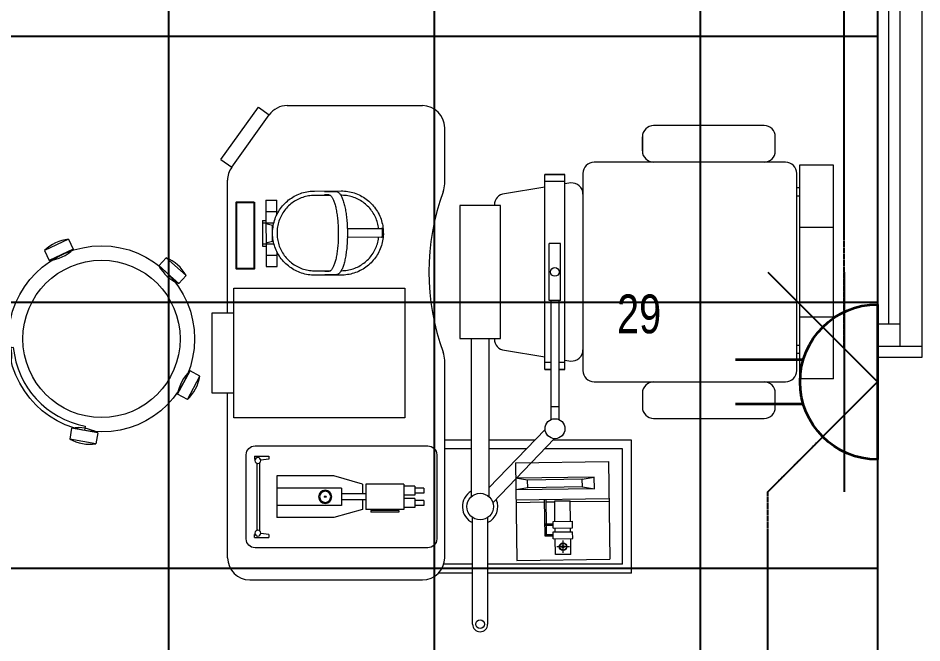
# Model space of a CAD drawing. Extents: x -12260 to 57327, y -29287 to 19916.
# Drawn here: x 12336 to 14376, y -5529 to -4119 of the extents above; entities that cross this region are included whole.
import ezdxf
from ezdxf.enums import TextEntityAlignment as Align

# ---------------------------------------------------------------- set-up
doc = ezdxf.new("R2010")
doc.units = 0
doc.header["$LTSCALE"] = 0.25
doc.linetypes.add('DASHDOT', pattern=[25.4, 12.7, -6.35, 0, -6.35])
doc.linetypes.add('HIDDEN', pattern=[9.525, 6.35, -3.175])
for name, color, linetype, lineweight in [('01-First Floor-FUR$0$72_EGR_EQP_TAG', 142, 'Continuous', 5), ('01-First Floor-FUR$0$Aluminum', 251, 'Continuous', 5), ('01-First Floor-FUR$0$LOADING', 253, 'Continuous', 5), ('01-First Floor-FUR$0$Walls', 251, 'Continuous', 5), ('E-LITE-CLNG-CNDT', 6, 'DASHDOT', 35), ('E-LITE-EXIT-NUMB', 6, 'Continuous', 25), ('E-POWR-FLOR-CNDT', 6, 'HIDDEN', 25), ('E-POWR-WALL @ 100', 4, 'Continuous', 35)]:
    doc.layers.add(name, color=color, linetype=linetype, lineweight=lineweight)
doc.layers.add('01-First Floor-FUR$0$FALSE CEILING', color=251, linetype='Continuous')
doc.styles.add('01-First Floor-FUR$0$X3G_ENTITY_257CFD', font='swisscl.ttf', dxfattribs={"height": 200})
doc.styles.add('DC_SIMPLEX', font='SIMPLEX.shx', dxfattribs={"width": 0.7})

# ---------------------------------------------------------------- blocks, each defined once
blk = doc.blocks.new('01-First Floor-FUR$0$ME12326-P')
for p, q in [((0, 0.22), (0, 0)), ((0, 0.22), (0.21, 0.22)), ((0.21, 0.22), (0.21, 0)), ((0.027, 0.1807), (0, 0.1852)), ((0.1775, 0.1852), (0, 0.1852)), ((0.1505, 0.1807), (0.1775, 0.1852)), ((0.1775, 0.159), (0.1775, 0.1852)), ((0.027, 0.1635), (0, 0.159)), ((0.1505, 0.1807), (0.027, 0.1807)), ((0.027, 0.1635), (0.027, 0.1807)), ((0.1505, 0.1635), (0.027, 0.1635)), ((0.1505, 0.1635), (0.1505, 0.1807)), ((0.1505, 0.1635), (0.1775, 0.159)), ((0.1775, 0.159), (0, 0.159)), ((0.21, 0.1355), (0, 0.1355)), ((0.0648, 0.1301), (0, 0.1301)), ((0.0648, 0.0536), (0.0648, 0.1355)), ((0.0679, 0.0806), (0.0679, 0.1355)), ((0.0875, 0.1301), (0.0679, 0.1301)), ((0.0875, 0.0867), (0.0875, 0.1327)), ((0.0875, 0.1327), (0.1225, 0.1327)), ((0.1225, 0.0867), (0.1225, 0.1327)), ((0.21, 0.1301), (0.1225, 0.1301)), ((0.0831, 0.0715), (0.0831, 0.0867)), ((0.0831, 0.0867), (0.1269, 0.0867)), ((0.1269, 0.0715), (0.1269, 0.0867)), ((0.0831, 0.0806), (0.0648, 0.0806)), ((0.0831, 0.0776), (0.0648, 0.0776)), ((0.0679, 0.0567), (0.0679, 0.0776)), ((0.0831, 0.0715), (0.1269, 0.0715)), ((0.0831, 0.0476), (0.0831, 0.0628)), ((0.0831, 0.0628), (0.1269, 0.0628)), ((0.0875, 0.0628), (0.0875, 0.0715)), ((0.1225, 0.0628), (0.1225, 0.0715)), ((0.1269, 0.0476), (0.1269, 0.0628)), ((0.0831, 0.0567), (0.0648, 0.0567)), ((0.0831, 0.0536), (0.0648, 0.0536)), ((0.0831, 0.0476), (0.1269, 0.0476)), ((0.0875, 0.0116), (0.0875, 0.0476)), ((0.105, 0.0152), (0.105, 0.0435)), ((0.1225, 0.0116), (0.1225, 0.0476)), ((0.1192, 0.0291), (0.0908, 0.0291)), ((0, 0), (0.21, 0)), ((0.1225, 0.0116), (0.0875, 0.0116))]:
    blk.add_line(p, q)
for radius in [0.00847, 0.00758, 0.00267]:
    blk.add_circle((0.105, 0.0293), radius)
blk = doc.blocks.new('01-First Floor-FUR$0$ME12281-P')
at = {"color": 0}
for p, q in [((0.4454, 0.3153), (0.0554, 0.3153)), ((0.0354, 0.2953), (0.0354, 0.1053)), ((0.414, 0.2923), (0.414, 0.2855)), ((0.4469, 0.2923), (0.414, 0.2923)), ((0.4469, 0.2923), (0.4469, 0.2855)), ((0.4654, 0.1053), (0.4654, 0.2953)), ((0.414, 0.2855), (0.4325, 0.283)), ((0.4356, 0.2759), (0.4356, 0.124)), ((0.4412, 0.2759), (0.4412, 0.1246)), ((0.4469, 0.2855), (0.4447, 0.2855)), ((0.2028, 0.2289), (0.2676, 0.2473)), ((0.2676, 0.2473), (0.3961, 0.2473)), ((0.3961, 0.2473), (0.3961, 0.1533)), ((0.1099, 0.2289), (0.1953, 0.2289)), ((0.1099, 0.2289), (0.1099, 0.1716)), ((0.1953, 0.2289), (0.1953, 0.1716)), ((0.2028, 0.2289), (0.2028, 0.2071)), ((0.0648, 0.2198), (0.0845, 0.2198)), ((0.0648, 0.2198), (0.0648, 0.2083)), ((0.0648, 0.2083), (0.0845, 0.2083)), ((0.0845, 0.2243), (0.1099, 0.2243)), ((0.0845, 0.2243), (0.0845, 0.2037)), ((0.1953, 0.2071), (0.2504, 0.2071)), ((0.2504, 0.2198), (0.3961, 0.2198)), ((0.2504, 0.2198), (0.2504, 0.1808)), ((0.0648, 0.1922), (0.0648, 0.1808)), ((0.0648, 0.1922), (0.0845, 0.1922)), ((0.0845, 0.2037), (0.1099, 0.2037)), ((0.0845, 0.1968), (0.0845, 0.1762)), ((0.0845, 0.1968), (0.1099, 0.1968)), ((0.1953, 0.1934), (0.2504, 0.1934)), ((0.2028, 0.1934), (0.2028, 0.1716)), ((0.2851, 0.2009), (0.2851, 0.1996)), ((0.2851, 0.2009), (0.2892, 0.2009)), ((0.2851, 0.1996), (0.2892, 0.1996)), ((0.2892, 0.2009), (0.2892, 0.1996)), ((0.0648, 0.1808), (0.0845, 0.1808)), ((0.0845, 0.1762), (0.1099, 0.1762)), ((0.1099, 0.1716), (0.1953, 0.1716)), ((0.1211, 0.1692), (0.1211, 0.166)), ((0.1211, 0.1692), (0.184, 0.1692)), ((0.1211, 0.166), (0.184, 0.166)), ((0.184, 0.1692), (0.184, 0.166)), ((0.2028, 0.1716), (0.2676, 0.1533)), ((0.2504, 0.1808), (0.3961, 0.1808)), ((0.2676, 0.1533), (0.3961, 0.1533)), ((0.414, 0.1151), (0.4325, 0.1175)), ((0.414, 0.1151), (0.414, 0.1082)), ((0.4469, 0.1082), (0.414, 0.1082)), ((0.4469, 0.1151), (0.4447, 0.1151)), ((0.4469, 0.1082), (0.4469, 0.1151)), ((0.0554, 0.0853), (0.4454, 0.0853))]:
    blk.add_line(p, q, dxfattribs=at)
for centre, radius in [((0.439, 0.2821), 0.00657), ((0.2871, 0.2003), 0.0149), ((0.2871, 0.2003), 0.0125), ((0.439, 0.1184), 0.00657)]:
    blk.add_circle(centre, radius, dxfattribs=at)
for centre, start, end in [((0.0554, 0.2953), 90, 180), ((0.4454, 0.2953), 0, 90), ((0.0554, 0.1053), 180, 270), ((0.4454, 0.1053), 270, 0)]:
    blk.add_arc(centre, 0.02, start, end, dxfattribs=at)
blk = doc.blocks.new('01-First Floor-FUR$0$ME18014A-P')
for p, q in [((0.2537, 1.2997), (0.2362, 1.2753)), ((0.2537, 1.2997), (0.3719, 1.2152)), ((-0.6447, 1.2847), (-0.2727, 1.2847)), ((-0.0927, 1.2847), (0.2071, 1.2847)), ((0.2362, 1.2753), (0.3544, 1.1908)), ((0.2362, 1.2753), (0.3544, 1.1908)), ((-0.6947, 1.2347), (-0.6947, 0.8447)), ((0.3719, 1.2152), (0.3544, 1.1908)), ((0.3753, 1.1501), (0.3753, 0.8447)), ((-0.6792, 0.7317), (-0.6792, 0.8085)), ((-0.6447, 0.7947), (-0.1986, 0.7947)), ((-0.3792, 0.7347), (-0.3792, 0.7947)), ((0.1986, 0.7947), (0.3253, 0.7947)), ((-0.15, 0.7347), (-0.5068, 0.7347)), ((-0.7944, 0.7317), (-0.5539, 0.7317)), ((-0.5539, 0.6977), (-0.7944, 0.6977)), ((-0.6792, 0.3732), (-0.6792, 0.6977)), ((-0.15, 0.6947), (-0.5068, 0.6947)), ((-0.3551, 0.5682), (-0.4867, 0.6947)), ((-0.3792, 0.5913), (-0.3792, 0.6947)), ((-0.3759, 0.5465), (-0.5208, 0.6859)), ((-0.15, 0.6826), (-0.1512, 0.6826)), ((0.1512, 0.6826), (0.15, 0.6826)), ((-0.1765, 0.6594), (-0.1913, 0.5686)), ((0.1913, 0.5686), (0.1765, 0.6594)), ((-0.0644, 0.5554), (-0.3331, 0.5554)), ((-0.3037, 0.5554), (-0.3037, 0.5361)), ((-0.2198, 0.5686), (-0.2198, 0.5554)), ((-0.2198, 0.5686), (0.2198, 0.5686)), ((-0.2198, 0.5554), (-0.2198, 0.5686)), ((-0.2044, 0.5554), (-0.2044, 0.5686)), ((-0.0644, 0.5586), (0.0644, 0.5586)), ((-0.0644, 0.5336), (-0.0644, 0.5586)), ((0.0644, 0.5336), (0.0644, 0.5586)), ((0.2044, 0.5236), (0.2044, 0.5686)), ((0.2198, 0.5686), (0.2198, 0.5236)), ((0.2198, 0.5236), (0.2198, 0.5686)), ((-0.3792, 0.3732), (-0.3792, 0.5496)), ((-0.3326, 0.5361), (-0.0644, 0.5361)), ((-0.2198, 0.5361), (-0.2198, 0.5236)), ((-0.2198, 0.5236), (-0.2198, 0.5361)), ((-0.2044, 0.5236), (-0.2044, 0.5361)), ((-0.0644, 0.5336), (0.0644, 0.5336)), ((-0.2198, 0.5236), (0.2198, 0.5236)), ((-0.1986, 0.5236), (-0.2008, 0.5102)), ((0.2008, 0.5102), (0.1986, 0.5236)), ((0.2223, 0.4826), (-0.2223, 0.4826)), ((-0.2477, 0.4572), (-0.2477, 0.0254)), ((0.2476, 0.0254), (0.2476, 0.4572)), ((-0.6792, 0.3732), (-0.3792, 0.3732)), ((-0.2731, 0.3484), (-0.3048, 0.3484)), ((0.273, 0.3484), (0.3048, 0.3484)), ((0.3048, 0.3484), (0.273, 0.3484)), ((-0.3302, 0.323), (-0.3302, 0.0738)), ((0.3302, 0.0738), (0.3302, 0.323)), ((-0.3048, 0.0484), (-0.2731, 0.0484)), ((0.273, 0.0484), (0.3048, 0.0484)), ((-0.2223, 0), (0.2223, 0)), ((-0.1841, -0.0063), (-0.1841, 0)), ((-0.1651, 0), (-0.1651, -0.0063)), ((0.1714, 0), (0.1714, -0.0063)), ((0.1905, 0), (0.1905, -0.0063)), ((-0.2413, -0.0826), (-0.2413, -0.0063)), ((0.2413, -0.0063), (-0.2413, -0.0063)), ((-0.1016, -0.0826), (-0.1016, -0.0063)), ((0.1011, -0.0063), (0.1011, -0.0826)), ((0.2413, -0.0826), (0.2413, -0.0063)), ((-0.2413, -0.0826), (0.2413, -0.0826))]:
    blk.add_line(p, q)
at = {"color": 8}
for p, q in [((-0.6592, 0.7317), (-0.6592, 0.7968)), ((-0.3992, 0.7347), (-0.3992, 0.7947)), ((-0.6592, 0.3932), (-0.6592, 0.6977)), ((-0.3992, 0.6105), (-0.3992, 0.6947)), ((-0.3992, 0.3932), (-0.3992, 0.5689)), ((-0.6592, 0.3932), (-0.3992, 0.3932))]:
    blk.add_line(p, q, dxfattribs=at)
for points in [[(-0.2727, 1.2703), (-0.0927, 1.2703), (-0.0927, 1.3203), (-0.2727, 1.3203)], [(-0.3289, 0.8843), (-0.3289, 1.2703), (-0.0364, 1.2703), (-0.0364, 0.8843)], [(-0.15, 0.6686), (0.15, 0.6686), (0.15, 0.7607), (-0.15, 0.7607)]]:
    blk.add_lwpolyline(points, close=True)
for centre, radius in [((-0.5292, 0.7147), 0.03), ((-0.7944, 0.7147), 0.01), ((-0.3535, 0.5457), 0.0225), ((0, 0.5461), 0.00979)]:
    blk.add_circle(centre, radius)
for centre, radius, start, end in [((-0.6447, 1.2347), 0.05, 90, 180), ((0.2071, 1.2347), 0.05, 54.4343, 90), ((0.3253, 1.1501), 0.05, 0, 54.4343), ((-0.6447, 0.8447), 0.05, 180, 270), ((0.3253, 0.8447), 0.05, 270, 0), ((0, 0.313), 0.5175, 69.5195, 110.4805), ((-0.1986, 0.8447), 0.05, 270, 290.4805), ((0.1986, 0.8447), 0.05, 249.5195, 270), ((-0.5292, 0.7147), 0.04, 30, 154.8331), ((-0.7944, 0.7147), 0.017, 90, 270), ((-0.5292, 0.7147), 0.04, 205.1669, 294.1023), ((-0.1512, 0.6572), 0.0254, 90, 175.0303), ((0.1512, 0.6572), 0.0254, 4.9697, 90), ((-0.1755, 0.508), 0.0254, 175.0303, 270), ((0.1755, 0.508), 0.0254, 270, 4.9697), ((-0.2223, 0.4572), 0.0254, 90, 180), ((0.2223, 0.4572), 0.0254, 0, 90), ((-0.3048, 0.323), 0.0254, 90, 180), ((-0.2731, 0.323), 0.0254, 0, 90), ((0.273, 0.323), 0.0254, 90, 180), ((0.3048, 0.323), 0.0254, 0, 90), ((-0.3048, 0.0738), 0.0254, 180, 270), ((-0.2731, 0.0738), 0.0254, 270, 0), ((0.273, 0.0738), 0.0254, 180, 270), ((0.3048, 0.0738), 0.0254, 270, 0), ((-0.2223, 0.0254), 0.0254, 180, 270), ((0.2223, 0.0254), 0.0254, 270, 0)]:
    blk.add_arc(centre, radius, start, end)
blk = doc.blocks.new('01-First Floor-FUR$0$ME12818-P')
for p, q in [((-0.0723, 0.1635), (0.0777, 0.1635)), ((-0.0723, 0.1635), (-0.0723, 0.1385)), ((-0.0468, 0.1635), (-0.0468, 0.1385)), ((-0.0262, 0.1712), (0.0316, 0.1712)), ((-0.0262, 0.1712), (-0.0262, 0.1635)), ((-0.0212, 0.1712), (-0.0212, 0.145)), ((-0.0148, 0.1485), (-0.0184, 0.1635)), ((0.0238, 0.1635), (0.0202, 0.1485)), ((0.0266, 0.1712), (0.0266, 0.145)), ((0.0316, 0.1712), (0.0316, 0.1635)), ((0.0521, 0.1635), (0.0521, 0.1385)), ((0.0777, 0.1635), (0.0777, 0.1385)), ((0.0202, 0.1485), (-0.0148, 0.1485)), ((-0.0123, 0.1485), (-0.0123, 0.1471)), ((0.0177, 0.1471), (0.0177, 0.1485)), ((-0.0389, 0.1385), (-0.0723, 0.1385)), ((0.0777, 0.1385), (0.0442, 0.1385)), ((-0.0923, 0.0534), (-0.0923, -0.0066)), ((-0.0823, 0.018), (-0.0823, 0.0534)), ((0.0877, 0.0534), (0.0877, 0.018)), ((0.0977, -0.0066), (0.0977, 0.0534)), ((-0.0913, 0.0311), (-0.0913, 0.0053)), ((-0.0833, 0.0208), (-0.0833, 0.0311)), ((0.0887, 0.0311), (0.0887, 0.0208)), ((0.0967, 0.0053), (0.0967, 0.0311)), ((-0.0823, -0.0066), (-0.0823, -0.006)), ((0.0877, -0.0061), (0.0877, -0.0066)), ((-0.0053, -0.0205), (0.0107, -0.0205)), ((-0.0053, -0.0996), (-0.0058, -0.0996)), ((0.0107, -0.0996), (-0.0053, -0.0996)), ((0.0111, -0.0996), (0.0107, -0.0996))]:
    blk.add_line(p, q)
at = {"flags": 128}
for points in [[(0.0977, 0.0534), (0.0976, 0.0572), (0.0974, 0.061), (0.097, 0.0648), (0.0965, 0.0685), (0.0958, 0.0723), (0.095, 0.076), (0.094, 0.0796), (0.0929, 0.0833), (0.0916, 0.0869), (0.0902, 0.0904), (0.0886, 0.0939), (0.087, 0.0973), (0.0851, 0.1006), (0.0832, 0.1038), (0.0811, 0.107), (0.0789, 0.1101), (0.0766, 0.1131), (0.0741, 0.116), (0.0716, 0.1188), (0.0689, 0.1215), (0.0661, 0.1241), (0.0632, 0.1266), (0.0602, 0.129), (0.0572, 0.1312), (0.054, 0.1333), (0.0508, 0.1353), (0.0475, 0.1372), (0.0441, 0.1389), (0.0406, 0.1405), (0.0371, 0.1419), (0.0335, 0.1432), (0.0299, 0.1444), (0.0263, 0.1454), (0.0226, 0.1463), (0.0188, 0.147), (0.0151, 0.1476), (0.0113, 0.148), (0.0075, 0.1483), (0.0037, 0.1484), (-0.0001, 0.1483), (-0.0039, 0.1482), (-0.0077, 0.1478), (-0.0114, 0.1473), (-0.0152, 0.1467), (-0.0189, 0.1459), (-0.0226, 0.145), (-0.0262, 0.1439), (-0.0298, 0.1427), (-0.0334, 0.1413), (-0.0368, 0.1398), (-0.0403, 0.1381), (-0.0436, 0.1363), (-0.0469, 0.1344), (-0.0501, 0.1324), (-0.0532, 0.1302), (-0.0562, 0.1279), (-0.0592, 0.1255), (-0.062, 0.1229), (-0.0647, 0.1203), (-0.0674, 0.1176), (-0.0699, 0.1147), (-0.0723, 0.1118), (-0.0745, 0.1087), (-0.0767, 0.1056), (-0.0787, 0.1024), (-0.0806, 0.0991), (-0.0824, 0.0957), (-0.084, 0.0923), (-0.0855, 0.0888), (-0.0868, 0.0852), (-0.088, 0.0816), (-0.0891, 0.078), (-0.09, 0.0743), (-0.0907, 0.0705), (-0.0914, 0.0668), (-0.0918, 0.063), (-0.0921, 0.0592), (-0.0923, 0.0554), (-0.0923, 0.0534)], [(-0.0823, 0.0534), (-0.0822, 0.0568), (-0.082, 0.0602), (-0.0817, 0.0636), (-0.0812, 0.0669), (-0.0806, 0.0703), (-0.0799, 0.0736), (-0.079, 0.0769), (-0.078, 0.0801), (-0.0769, 0.0833), (-0.0756, 0.0865), (-0.0742, 0.0896), (-0.0727, 0.0926), (-0.0711, 0.0956), (-0.0693, 0.0985), (-0.0675, 0.1014), (-0.0655, 0.1041), (-0.0634, 0.1068), (-0.0612, 0.1094), (-0.0589, 0.1119), (-0.0565, 0.1144), (-0.054, 0.1167), (-0.0515, 0.1189), (-0.0488, 0.121), (-0.0461, 0.123), (-0.0432, 0.1249), (-0.0403, 0.1267), (-0.0374, 0.1284), (-0.0343, 0.1299), (-0.0313, 0.1313), (-0.0281, 0.1326), (-0.0249, 0.1338), (-0.0217, 0.1348), (-0.0184, 0.1357), (-0.0151, 0.1365), (-0.0118, 0.1371), (-0.0084, 0.1377), (-0.005, 0.138), (-0.0016, 0.1383), (0.0018, 0.1384), (0.0052, 0.1383), (0.0086, 0.1382), (0.012, 0.1379), (0.0153, 0.1374), (0.0187, 0.1369), (0.022, 0.1362), (0.0253, 0.1353), (0.0286, 0.1344), (0.0318, 0.1333), (0.0349, 0.132), (0.0381, 0.1307), (0.0411, 0.1292), (0.0441, 0.1276), (0.0471, 0.1259), (0.0499, 0.1241), (0.0527, 0.1221), (0.0554, 0.1201), (0.058, 0.1179), (0.0606, 0.1156), (0.063, 0.1133), (0.0654, 0.1108), (0.0676, 0.1082), (0.0698, 0.1056), (0.0718, 0.1029), (0.0737, 0.1001), (0.0755, 0.0972), (0.0772, 0.0943), (0.0788, 0.0912), (0.0803, 0.0882), (0.0816, 0.085), (0.0828, 0.0819), (0.0839, 0.0786), (0.0848, 0.0754), (0.0856, 0.0721), (0.0863, 0.0687), (0.0868, 0.0654), (0.0873, 0.062), (0.0875, 0.0586), (0.0877, 0.0552), (0.0877, 0.0534)], [(-0.0833, 0.0208), (-0.0833, 0.0202), (-0.0831, 0.0195), (-0.0829, 0.0189), (-0.0825, 0.0182), (-0.082, 0.0175), (-0.0813, 0.0167), (-0.0805, 0.016), (-0.0796, 0.0152), (-0.0785, 0.0144), (-0.0773, 0.0136), (-0.076, 0.0128), (-0.0745, 0.012), (-0.0729, 0.0113), (-0.0711, 0.0105), (-0.0692, 0.0098), (-0.0672, 0.009), (-0.0651, 0.0083), (-0.0629, 0.0077), (-0.0606, 0.007), (-0.0581, 0.0064), (-0.0556, 0.0057), (-0.053, 0.0052), (-0.0502, 0.0046), (-0.0474, 0.0041), (-0.0445, 0.0036), (-0.0416, 0.0031), (-0.0385, 0.0027), (-0.0354, 0.0022), (-0.0322, 0.0019), (-0.029, 0.0015), (-0.0257, 0.0012), (-0.0224, 0.0009), (-0.019, 0.0007), (-0.0156, 0.0005), (-0.0122, 0.0003), (-0.0087, 0.0002), (-0.0052, 0.0001), (-0.0017, 0), (0.0017, 0), (0.0052, 0), (0.0087, 0), (0.0122, 0.0001), (0.0157, 0.0002), (0.0191, 0.0004), (0.0226, 0.0006), (0.026, 0.0008), (0.0293, 0.0011), (0.0326, 0.0014), (0.0359, 0.0017), (0.0391, 0.002), (0.0422, 0.0024), (0.0453, 0.0029), (0.0483, 0.0033), (0.0513, 0.0038), (0.0541, 0.0043), (0.0569, 0.0049), (0.0596, 0.0054), (0.0622, 0.006), (0.0647, 0.0067), (0.067, 0.0073), (0.0693, 0.008), (0.0715, 0.0087), (0.0736, 0.0094), (0.0755, 0.0101), (0.0773, 0.0109), (0.079, 0.0116), (0.0806, 0.0124), (0.082, 0.0132), (0.0833, 0.014), (0.0844, 0.0147), (0.0854, 0.0155), (0.0863, 0.0163), (0.087, 0.0171), (0.0876, 0.0178), (0.0881, 0.0185), (0.0884, 0.0192), (0.0886, 0.0198), (0.0887, 0.0204), (0.0887, 0.0208)], [(-0.0913, 0.0053), (-0.0912, 0.004), (-0.0909, 0.0028), (-0.0905, 0.0016), (-0.0898, 0.0005), (-0.089, -0.0007), (-0.0881, -0.0017), (-0.0871, -0.0028), (-0.0859, -0.0038), (-0.0845, -0.0047), (-0.0831, -0.0057), (-0.0815, -0.0066), (-0.0798, -0.0075), (-0.078, -0.0083), (-0.076, -0.0092), (-0.0739, -0.01), (-0.0718, -0.0108), (-0.0695, -0.0116), (-0.067, -0.0123), (-0.0645, -0.013), (-0.0619, -0.0137), (-0.0592, -0.0144), (-0.0563, -0.015), (-0.0534, -0.0156), (-0.0504, -0.0162), (-0.0473, -0.0167), (-0.0442, -0.0172), (-0.0409, -0.0177), (-0.0376, -0.0181), (-0.0343, -0.0185), (-0.0308, -0.0189), (-0.0274, -0.0192), (-0.0238, -0.0195), (-0.0203, -0.0198), (-0.0167, -0.02), (-0.013, -0.0202), (-0.0094, -0.0203), (-0.0057, -0.0204), (-0.002, -0.0205), (0.0017, -0.0205), (0.0054, -0.0205), (0.0091, -0.0204), (0.0128, -0.0204), (0.0164, -0.0202), (0.0201, -0.0201), (0.0237, -0.0199), (0.0273, -0.0196), (0.0309, -0.0194), (0.0344, -0.0191), (0.0378, -0.0187), (0.0412, -0.0183), (0.0446, -0.0179), (0.0478, -0.0175), (0.051, -0.017), (0.0542, -0.0165), (0.0572, -0.0159), (0.0602, -0.0153), (0.063, -0.0147), (0.0658, -0.0141), (0.0685, -0.0134), (0.0711, -0.0127), (0.0735, -0.012), (0.0759, -0.0112), (0.0782, -0.0104), (0.0803, -0.0096), (0.0823, -0.0088), (0.0842, -0.008), (0.086, -0.0071), (0.0876, -0.0062), (0.0892, -0.0052), (0.0906, -0.0043), (0.0918, -0.0033), (0.093, -0.0023), (0.094, -0.0012), (0.0948, -0.0002), (0.0955, 0.001), (0.0961, 0.0022), (0.0965, 0.0034), (0.0967, 0.0046), (0.0967, 0.0053)], [(-0.0923, -0.0066), (-0.0922, -0.0104), (-0.092, -0.0142), (-0.0916, -0.018), (-0.0911, -0.0217), (-0.0904, -0.0255), (-0.0896, -0.0292), (-0.0886, -0.0329), (-0.0875, -0.0365), (-0.0862, -0.0401), (-0.0848, -0.0436), (-0.0833, -0.0471), (-0.0816, -0.0505), (-0.0797, -0.0538), (-0.0778, -0.0571), (-0.0757, -0.0603), (-0.0735, -0.0633), (-0.0712, -0.0663), (-0.0687, -0.0693), (-0.0662, -0.0721), (-0.0635, -0.0748), (-0.0607, -0.0774), (-0.0578, -0.0798), (-0.0549, -0.0822), (-0.0518, -0.0844), (-0.0486, -0.0866), (-0.0454, -0.0885), (-0.0421, -0.0904), (-0.0387, -0.0921), (-0.0352, -0.0937), (-0.0317, -0.0952), (-0.0282, -0.0965), (-0.0245, -0.0976), (-0.0209, -0.0986), (-0.0172, -0.0995), (-0.0135, -0.1002), (-0.0097, -0.1008), (-0.0059, -0.1012), (-0.0021, -0.1015), (0.0017, -0.1016), (0.0055, -0.1016), (0.0093, -0.1014), (0.013, -0.101), (0.0168, -0.1006), (0.0206, -0.0999), (0.0243, -0.0991), (0.028, -0.0982), (0.0316, -0.0971), (0.0352, -0.0959), (0.0387, -0.0945), (0.0422, -0.093), (0.0456, -0.0913), (0.049, -0.0896), (0.0523, -0.0876), (0.0555, -0.0856), (0.0586, -0.0834), (0.0616, -0.0811), (0.0646, -0.0787), (0.0674, -0.0762), (0.0701, -0.0735), (0.0727, -0.0708), (0.0753, -0.0679), (0.0776, -0.065), (0.0799, -0.0619), (0.0821, -0.0588), (0.0841, -0.0556), (0.086, -0.0523), (0.0878, -0.0489), (0.0894, -0.0455), (0.0909, -0.042), (0.0922, -0.0384), (0.0934, -0.0348), (0.0945, -0.0312), (0.0954, -0.0275), (0.0961, -0.0238), (0.0967, -0.02), (0.0972, -0.0162), (0.0975, -0.0125), (0.0977, -0.0087), (0.0977, -0.0066)], [(-0.0073, -0.091), (-0.0099, -0.0907), (-0.0133, -0.0901), (-0.0166, -0.0894), (-0.0199, -0.0886), (-0.0232, -0.0876), (-0.0264, -0.0865), (-0.0296, -0.0853), (-0.0327, -0.0839), (-0.0357, -0.0824), (-0.0387, -0.0808), (-0.0417, -0.0791), (-0.0445, -0.0773), (-0.0473, -0.0753), (-0.05, -0.0733), (-0.0527, -0.0711), (-0.0552, -0.0689), (-0.0576, -0.0665), (-0.06, -0.064), (-0.0622, -0.0615), (-0.0644, -0.0588), (-0.0664, -0.0561), (-0.0683, -0.0533), (-0.0701, -0.0504), (-0.0718, -0.0475), (-0.0734, -0.0445), (-0.0749, -0.0414), (-0.0762, -0.0383), (-0.0774, -0.0351), (-0.0785, -0.0319), (-0.0794, -0.0286), (-0.0802, -0.0253), (-0.0809, -0.022), (-0.0815, -0.0186), (-0.0819, -0.0152), (-0.0821, -0.0118), (-0.0823, -0.0084), (-0.0823, -0.0066)], [(-0.0073, -0.0204), (-0.0073, -0.0976)], [(0.0877, -0.0066), (0.0876, -0.01), (0.0874, -0.0134), (0.0871, -0.0168), (0.0866, -0.0202), (0.086, -0.0235), (0.0853, -0.0268), (0.0844, -0.0301), (0.0834, -0.0334), (0.0822, -0.0366), (0.081, -0.0397), (0.0796, -0.0428), (0.0781, -0.0459), (0.0765, -0.0488), (0.0747, -0.0518), (0.0728, -0.0546), (0.0709, -0.0574), (0.0688, -0.0601), (0.0666, -0.0627), (0.0643, -0.0652), (0.0619, -0.0676), (0.0594, -0.0699), (0.0569, -0.0721), (0.0542, -0.0742), (0.0514, -0.0762), (0.0486, -0.0781), (0.0457, -0.0799), (0.0428, -0.0816), (0.0397, -0.0831), (0.0366, -0.0845), (0.0335, -0.0858), (0.0303, -0.087), (0.0271, -0.088), (0.0238, -0.089), (0.0205, -0.0897), (0.0171, -0.0904), (0.0138, -0.0909), (0.0127, -0.091)], [(0.0127, -0.0976), (0.0127, -0.0204)], [(-0.0059, -0.0995), (-0.0062, -0.0994), (-0.0066, -0.0992), (-0.0069, -0.0989), (-0.0071, -0.0985), (-0.0073, -0.0981), (-0.0073, -0.0976)], [(0.0127, -0.0976), (0.0126, -0.0981), (0.0125, -0.0985), (0.0123, -0.0989), (0.0119, -0.0992), (0.0116, -0.0994), (0.0113, -0.0995)]]:
    blk.add_lwpolyline(points, dxfattribs=at)
for centre, major_axis, start_param, end_param in [((-0.0053, -0.02), (0.002, 0), 3.665191, 4.712389), ((0.0107, -0.02), (-0.002, 0), 1.570796, 2.617994)]:
    blk.add_ellipse(centre, major_axis=major_axis, ratio=0.262075, start_param=start_param, end_param=end_param)
blk = doc.blocks.new('01-First Floor-FUR$0$HF10037B-P')
at = {"layer": '01-First Floor-FUR$0$LOADING'}
for p, q in [((0.2459, 0.134), (0.1859, 0.134)), ((0.1859, 0.134), (0.1859, 0.109)), ((0.2459, 0.134), (0.2459, 0.109)), ((0.2459, 0.109), (0.1859, 0.109)), ((0, 0), (-0.0142, -0.0583)), ((0, 0), (0.0243, -0.0059)), ((0.0243, -0.0059), (0.01, -0.0642)), ((0.4071, -0.0094), (0.431, -0.0018)), ((0.4071, -0.0094), (0.4255, -0.0665)), ((0.431, -0.0018), (0.4493, -0.0589)), ((0.4069, -0.0417), (0.4165, -0.0387)), ((-0.0142, -0.0583), (0.01, -0.0642)), ((0.4255, -0.0665), (0.4493, -0.0589)), ((0.0524, -0.2725), (0.0674, -0.2525)), ((0.0674, -0.2525), (0.1154, -0.2885)), ((0.3125, -0.2897), (0.362, -0.2558)), ((0.3761, -0.2764), (0.362, -0.2558)), ((0.0524, -0.2725), (0.1004, -0.3085)), ((0.3266, -0.3103), (0.3761, -0.2764)), ((0.3267, -0.268), (0.3323, -0.2763)), ((0.1004, -0.3085), (0.1154, -0.2885)), ((0.3266, -0.3103), (0.3125, -0.2897))]:
    blk.add_line(p, q, dxfattribs=at)
for radius in [0.21, 0.1775]:
    blk.add_circle((0.2161, -0.1014), radius, dxfattribs=at)
for centre, radius, start, end in [((0.2159, 0.0465), 0.0925, 71.0754, 108.9246), ((0.2159, 0.1965), 0.0925, 251.0754, 288.9246), ((0.0779, -0.0499), 0.0925, 147.3419, 185.1912), ((-0.0678, -0.0143), 0.0925, 327.3419, 5.1912), ((0.4996, -0.0113), 0.0925, 178.8412, 216.6904), ((0.3568, -0.057), 0.0925, 358.8412, 36.6904), ((0.2161, -0.1014), 0.2, 303.6037, 17.3657), ((0.0389, -0.3404), 0.0925, 34.1875, 72.0368), ((0.3867, -0.3449), 0.0925, 105.5121, 143.3614), ((0.1289, -0.2205), 0.0925, 214.1875, 252.0368), ((0.3019, -0.2212), 0.0925, 285.5121, 323.3614)]:
    blk.add_arc(centre, radius, start, end, dxfattribs=at)
blk = doc.blocks.new('01-First Floor-FUR$0$A$C37be4daf')
at = {"layer": '01-First Floor-FUR$0$Aluminum'}
for p, q in [((1416, 598.2), (216, 598.2)), ((241, 498.2), (241, 598.2)), ((291, 548.2), (291, 598.2)), ((1341, 548.2), (1341, 598.2)), ((1391, 498.2), (1391, 598.2)), ((291, 573.2), (1341, 573.2)), ((1391, 548.2), (241, 548.2)), ((1416, 498.2), (216, 498.2))]:
    blk.add_line(p, q, dxfattribs=at)
at = {"layer": '01-First Floor-FUR$0$Walls'}
for p, q in [((216, 498.2), (216, 598.2)), ((1416, 498.2), (1416, 598.2))]:
    blk.add_line(p, q, dxfattribs=at)
blk = doc.blocks.new('01-First Floor-FUR')
at = {"layer": '01-First Floor-FUR$0$FALSE CEILING', "linetype": 'Continuous'}
for p, q in [((12676, -7160), (12676, -2810)), ((13276, -7160), (13276, -2810)), ((13876, -7160), (13876, -2810)), ((10276, -4160), (14276, -4160)), ((10276, -4760), (14276, -4760)), ((10276, -5360), (14276, -5360))]:
    blk.add_line(p, q, dxfattribs=at)
at = {"layer": '01-First Floor-FUR$0$FALSE CEILING'}
blk.add_lwpolyline([(14276, -7160), (10276, -7160), (10276, -2810), (14276, -2810)], close=True, dxfattribs=at)
at = {"layer": '01-First Floor-FUR$0$FALSE CEILING', "extrusion": (-1.66552e-10, -4.6879e-08, 1), "elevation": -0.1}
blk.add_lwpolyline([(12868.7, -4534.6), (12868.7, -4684.6), (12828.7, -4684.6), (12828.7, -4534.6)], close=True, dxfattribs=at)
at = {"layer": '01-First Floor-FUR$0$LOADING', "extrusion": (-1.66552e-10, -4.6879e-08, 1), "elevation": -0.1}
blk.add_lwpolyline([(12868.7, -4534.6), (12868.7, -4684.6), (12828.7, -4684.6), (12828.7, -4534.6)], close=True, dxfattribs=at)
at = {"layer": '01-First Floor-FUR$0$Walls'}
blk.add_line((14276, -2810), (14276, -5760), dxfattribs=at)
at = {"rotation": 90}
blk.add_blockref('01-First Floor-FUR$0$A$C37be4daf', (14874.2, -5101), dxfattribs=at)
at = {"layer": '01-First Floor-FUR$0$LOADING', "extrusion": (1.43227e-21, 4.73306e-08, -1), "xscale": -999.9999999999999, "yscale": 999.9999999999999, "zscale": -999.9999999999999, "rotation": 270}
blk.add_blockref('01-First Floor-FUR$0$ME18014A-P', (-14093.5, -4692, 0.1), dxfattribs=at)
at = {"layer": '01-First Floor-FUR$0$LOADING', "extrusion": (-1.43227e-21, -4.73306e-08, 1), "xscale": -1000, "yscale": 1000, "zscale": 1000, "rotation": 90.24544648778834}
blk.add_blockref('01-First Floor-FUR$0$ME12818-P', (13058.7, -4601.4, -0.1), dxfattribs=at)
at = {"layer": '01-First Floor-FUR$0$LOADING', "extrusion": (-2.79672e-08, 3.6788e-07, -1), "xscale": -1000.000000000001, "yscale": 1000.000000000001, "zscale": 999.999999999999, "rotation": 117.971696169471}
blk.add_blockref('01-First Floor-FUR$0$HF10037B-P', (-12715.1, -4699.6, 0.1), dxfattribs=at)
at = {"layer": '01-First Floor-FUR$0$LOADING', "extrusion": (-1.43227e-21, -4.73306e-08, 1), "xscale": -1000, "yscale": 999.9999999999999, "zscale": 999.9999999999999}
blk.add_blockref('01-First Floor-FUR$0$ME12281-P', (13316.2, -5399.4, 3.2), dxfattribs=at)
at = {"layer": '01-First Floor-FUR$0$LOADING', "extrusion": (-3.68387e-07, -8.1011e-08, 1), "xscale": 1000.000000000001, "yscale": 1000.000000000001, "zscale": 1000.000000000001, "rotation": 0.8046661792795066}
blk.add_blockref('01-First Floor-FUR$0$ME12326-P', (13461.5, -5342.4, -0.1), dxfattribs=at)
at = {"layer": '01-First Floor-FUR$0$72_EGR_EQP_TAG', "insert": (13737.6, -4742.8, -0.1), "char_height": 87.47, "attachment_point": 2, "style": '01-First Floor-FUR$0$X3G_ENTITY_257CFD'}
blk.add_mtext('29', dxfattribs=at)
blk = doc.blocks.new('*U16')
for p, q in [((-0.5, -1.677), (-0.5, -3.211)), ((0.5, -1.677), (0.5, -3.211))]:
    blk.add_line(p, q)
blk.add_lwpolyline([(-1.75, 0, 1), (1.75, 0)], format="xyb", close=True)
at = {"layer": 'Defpoints'}
for p, q in [((-2.475, -2.475), (0, 0)), ((2.475, -2.475), (0, 0)), ((2.475, -0.758), (-2.475, -0.758))]:
    blk.add_line(p, q, dxfattribs=at)
at = {"layer": 'E-LITE-EXIT-NUMB', "style": 'DC_SIMPLEX', "width": 0.7, "flags": 8}
blk.add_attdef('TYPE', text='', height=2, rotation=360, dxfattribs=at).set_placement((-2.682, 5.238), align=Align.RIGHT)
blk.add_attdef('CIRCUIT', (2.682, 5.238), '', height=2, rotation=360, dxfattribs=at)

msp = doc.modelspace()

# ---------------------------------------------------------------- linework, layer by layer
at = {"layer": 'E-POWR-FLOR-CNDT'}
msp.add_lwpolyline([(14200.2, -4864.2), (14200.2, -3292.6)], dxfattribs=at)
msp.add_lwpolyline([(13031.4, -7036.3), (13155.2, -6912.5), (13928.5, -6912.5, 0.414214), (14028.5, -6812.5), (14028.5, -5187.5), (14152.3, -5063.8)], format="xyb", dxfattribs=at)

# ---------------------------------------------------------------- block references
at = {"layer": 'E-LITE-CLNG-CNDT'}
msp.add_blockref('01-First Floor-FUR', (0, 0), dxfattribs=at)
at = {"layer": 'E-POWR-WALL @ 100', "xscale": -100, "yscale": 100, "zscale": 100, "rotation": 270}
msp.add_blockref('*U16', (14276, -4940), dxfattribs=at)

doc.saveas('drawing.dxf')
